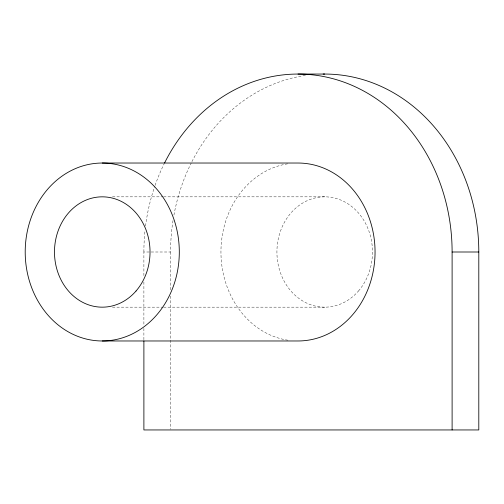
<?xml version="1.0" encoding="UTF-8"?>
<svg xmlns="http://www.w3.org/2000/svg" width="504" height="504" viewBox="0 0 504 504"><rect width="100%" height="100%" fill="white"/><g stroke="black" fill="none" stroke-linecap="round" stroke-linejoin="round"><path stroke-width="0.38" stroke-dasharray="2.52 1.89" d="M112.474 196.837L162.773 196.837M163.561 196.837L324.689 196.837M143.892 275.619L143.892 252L170.585 252A177.95 154.111 -90 0 1 173.13 219.763M112.474 307.163L162.773 307.163M163.561 307.163L324.689 307.163M170.585 252L170.585 291.369M170.585 296.094L170.585 429.162M143.892 281.919L143.892 325.225M143.892 328.375L143.892 340.187M173.93 215.107A177.95 154.111 -90 0 1 191.23 163.025M191.936 161.627A177.95 154.111 -90 0 1 306.123 75.348M143.892 252A177.95 154.111 90 0 1 144.995 230.744M145.543 226.019A177.95 154.111 90 0 1 154.829 186.146M155.093 185.396A177.95 154.111 90 0 1 164.197 163.712M287.942 340.213A88.975 77.055 90 0 1 220.947 252A88.975 77.055 90 0 1 287.942 163.787M358.47 291.01A55.163 47.773 -90 0 0 337.056 198.715A55.163 47.773 -90 0 0 278.548 266.276A55.163 47.773 -90 0 0 358.47 291.01"/><path stroke-width="0.76" d="M297.996 74.05L324.689 74.05A177.95 154.111 90 0 1 478.8 252L478.8 429.95L143.892 429.95L143.892 340.975M102.255 163.025L297.996 163.025A88.975 77.055 90 0 1 375.052 252A88.975 77.055 90 0 1 297.996 340.975L102.255 340.975A88.975 77.055 90 0 1 35.526 207.516A88.975 77.055 90 0 1 168.985 207.516A88.975 77.055 90 0 1 102.255 340.975M164.537 163.025A177.95 154.111 90 0 1 337.888 80.117A177.95 154.111 90 0 1 452.107 252L478.8 252M452.107 252L452.107 429.95M323.152 74.056A177.95 154.111 -90 0 1 324.689 74.05M136.036 291.01A55.163 47.773 -90 0 0 114.622 198.715A55.163 47.773 -90 0 0 56.108 266.276A55.163 47.773 -90 0 0 136.036 291.01"/></g></svg>
